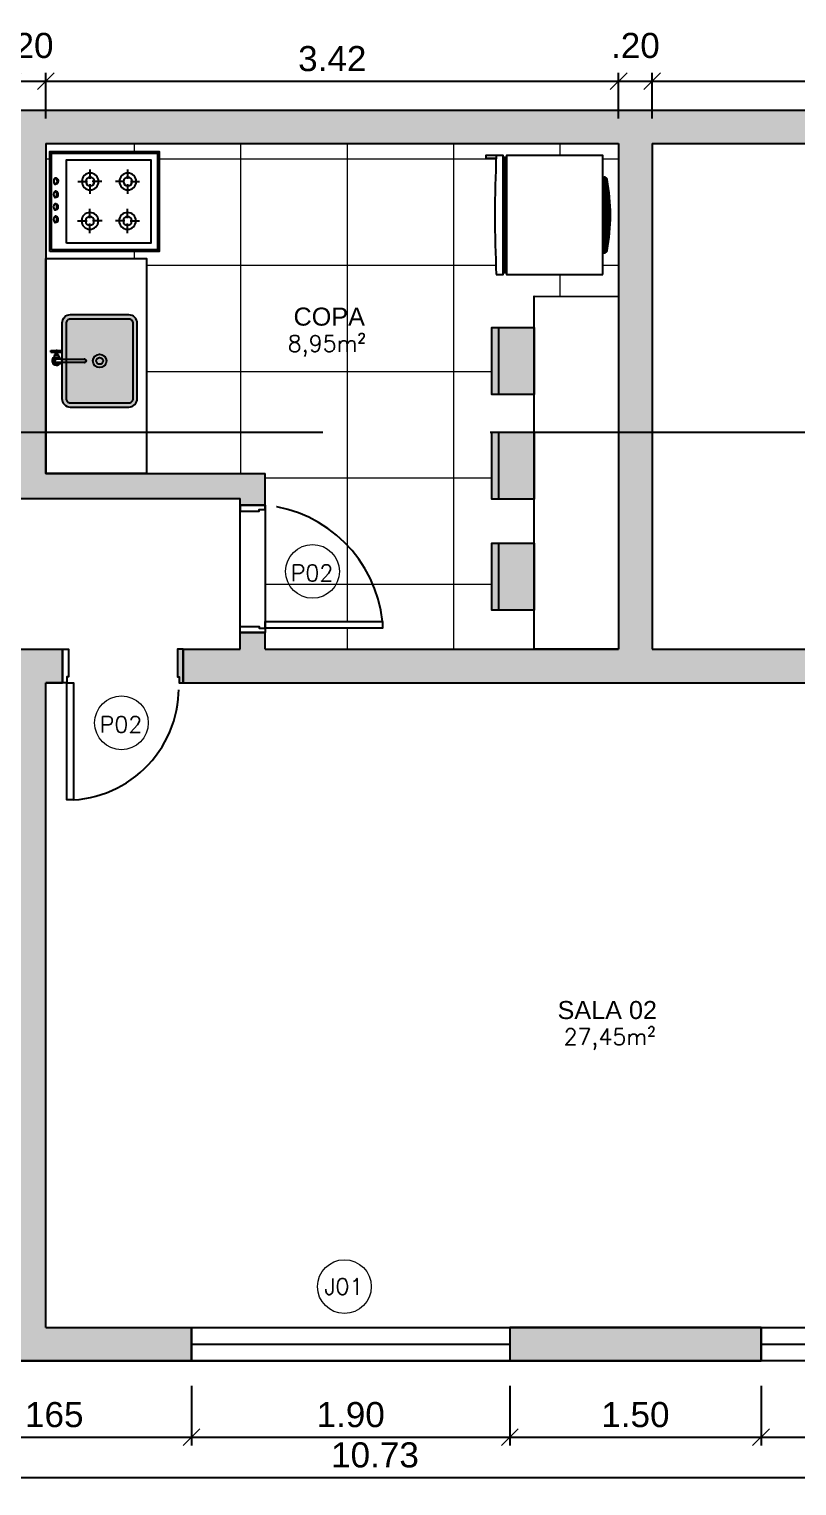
# Model space of a CAD drawing. Header units: metres. Extents: x 1186 to 11427, y -5173 to 11421.
# Drawn here: x 1227.54 to 1232.13, y 1457.33 to 1466.03 of the extents above; entities that cross this region are included whole.
import ezdxf

# ---------------------------------------------------------------- set-up
doc = ezdxf.new("R2010")
doc.units = ezdxf.units.M
doc.header["$LTSCALE"] = 8
for name, pattern in [('CONTINU', [0]), ('DASHED2', [0.375, 0.25, -0.125]), ('HIDDEN2', [0.1875, 0.125, -0.0625])]:
    doc.linetypes.add(name, pattern=pattern)
doc.layers.get('0').update_dxf_attribs({"lineweight": 5})
for name, color, linetype in [('AL_HACHURA', 9, 'Continuous'), ('AL_WC-COZ-AS', 8, 'Continuous'), ('ARQ-ELEV-SOLID', 254, 'Continuous'), ('ARQ-ELEV6', 1, 'Continuous'), ('ARQ-hatch layout', 253, 'Continuous'), ('ARQ-MOB', 253, 'Continuous'), ('ARQ-PAR', 5, 'Continuous'), ('ARQ-POR', 7, 'Continuous'), ('ARQ-SAN', 253, 'Continuous'), ('ARQ-TEXTO-AMBIENTES-100', 2, 'Continuous')]:
    doc.layers.add(name, color=color, linetype=linetype)
for name, color, linetype, lineweight in [('ARQ-hatch san', 255, 'Continuous', 0), ('ARQ-TEXTO-EQUIPO-50', 7, 'Continuous', 5), ('KIRYA - COTAS', 7, 'Continuous', 5), ('KIRYA - PISO', 7, 'Continuous', 5), ('KIRYA - SÍMBOLO', 7, 'Continuous', 5)]:
    doc.layers.add(name, color=color, linetype=linetype, lineweight=lineweight)
doc.styles.add('EA_60_1-75', font='swissl.ttf', dxfattribs={"height": 0.113})
doc.styles.add('EA_80_1-75', font='swissl.ttf', dxfattribs={"height": 0.15})
doc.styles.add('GA RO 1_50', font='romans.shx', dxfattribs={"height": 0.09})
doc.styles.get("Standard").update_dxf_attribs({"font": 'arial.ttf'})
doc.dimstyles.new('1-75', dxfattribs={"dimtxt": 0.113, "dimasz": 0.1, "dimexe": 0.05, "dimexo": 0.15, "dimgap": 0.057, "dimtad": 1, "dimzin": 4, "dimdsep": 46, "dimtxsty": 'EA_60_1-75', "dimblk1": 'OBLIQUE', "dimblk2": 'OBLIQUE', "dimsah": 1, "dimcen": 0.09, "dimdle": 0.05, "dimclrd": 144, "dimclre": 144, "dimclrt": 256, "dimadec": 0, "dimazin": 0, "dimtfac": 1, "dimtofl": 0, "dimtmove": 2, "dimatfit": 3, "dimldrblk": 'OBLIQUE', "dimfxl": 1, "dimtolj": 1, "dimtzin": 0, "dimarcsym": 0})
pattern_1 = [(0, (-3357.1643, 326.70425), (2e-16, 0.635), []), (90, (-3357.1643, 326.70425), (-0.635, 2e-16), [])]

# ---------------------------------------------------------------- blocks, each defined once
blk = doc.blocks.new('TORNEIRA DUNA 1198 C64')
at = {"layer": 'ARQ-SAN', "linetype": 'CONTINU'}
for points in [[(-0.0721, -0.0167), (-0.0727, -0.0162), (-0.0741, -0.015), (-0.0744, -0.0147), (-0.0758, -0.0129), (-0.0762, -0.0123), (-0.077, -0.011), (-0.0779, -0.0093), (-0.078, -0.009), (-0.0786, -0.0069), (-0.0788, -0.0061), (-0.0791, -0.0048), (-0.0792, -0.0026), (-0.079, -0.0002), (-0.0788, 0.0008), (-0.0785, 0.0022), (-0.0779, 0.004), (-0.0777, 0.0044), (-0.0766, 0.0065), (-0.0762, 0.0071), (-0.0753, 0.0083), (-0.0741, 0.0097), (-0.0737, 0.01), (-0.072, 0.0115), (-0.0714, 0.0119), (-0.0701, 0.0127), (-0.0684, 0.0135), (-0.0681, 0.0136), (-0.066, 0.0143), (-0.0651, 0.0145), (-0.0639, 0.0147), (-0.0617, 0.0148), (-0.0593, 0.0146), (-0.0583, 0.0145), (-0.0569, 0.0141), (-0.055, 0.0135), (-0.0547, 0.0133), (-0.0526, 0.0122), (-0.052, 0.0119), (-0.0507, 0.0109), (-0.0494, 0.0097), (-0.0491, 0.0094), (-0.0476, 0.0076), (-0.0472, 0.0071), (-0.0464, 0.0057), (-0.0456, 0.004), (-0.0455, 0.0037), (-0.0448, 0.0017), (-0.0446, 0.0008), (-0.0444, -0.0005), (-0.0443, -0.0026), (-0.0444, -0.0051), (-0.0446, -0.0061), (-0.0449, -0.0074), (-0.0456, -0.0093), (-0.0457, -0.0097), (-0.0468, -0.0117), (-0.0472, -0.0123), (-0.0482, -0.0136), (-0.0494, -0.015), (-0.0497, -0.0153), (-0.0514, -0.0167)], [(-0.0514, -0.0141), (-0.0508, -0.0136), (-0.0505, -0.0133), (-0.0492, -0.0117), (-0.0489, -0.0112), (-0.0482, -0.0101), (-0.0475, -0.0086), (-0.0474, -0.0083), (-0.0468, -0.0065), (-0.0466, -0.0057), (-0.0464, -0.0046), (-0.0463, -0.0026), (-0.0464, -0.0005), (-0.0466, 0.0004), (-0.0469, 0.0016), (-0.0475, 0.0033), (-0.0476, 0.0036), (-0.0485, 0.0054), (-0.0489, 0.0059), (-0.0497, 0.0071), (-0.0508, 0.0083), (-0.0511, 0.0086), (-0.0526, 0.0098), (-0.0531, 0.0102), (-0.0543, 0.0109), (-0.0558, 0.0116), (-0.0561, 0.0117), (-0.0579, 0.0123), (-0.0587, 0.0125), (-0.0598, 0.0127), (-0.0617, 0.0128), (-0.0639, 0.0126), (-0.0647, 0.0125), (-0.066, 0.0122), (-0.0676, 0.0116), (-0.0679, 0.0115), (-0.0698, 0.0105), (-0.0703, 0.0102), (-0.0714, 0.0094), (-0.0726, 0.0083), (-0.0729, 0.008), (-0.0742, 0.0064), (-0.0746, 0.0059), (-0.0753, 0.0048), (-0.076, 0.0033), (-0.0761, 0.003), (-0.0767, 0.0012), (-0.0769, 0.0004), (-0.0771, -0.0007), (-0.0772, -0.0026), (-0.077, -0.0048), (-0.0769, -0.0057), (-0.0766, -0.0069), (-0.076, -0.0086), (-0.0759, -0.0089), (-0.0749, -0.0107), (-0.0746, -0.0112), (-0.0737, -0.0124), (-0.0726, -0.0136), (-0.0724, -0.0139), (-0.0721, -0.0141)], [(-0.0721, -0.0026), (-0.072, -0.0012), (-0.0717, 0.0002), (-0.0712, 0.0015), (-0.0706, 0.0027), (-0.0698, 0.0039), (-0.0689, 0.0049), (-0.0678, 0.0057), (-0.0667, 0.0064), (-0.0655, 0.007), (-0.0643, 0.0074), (-0.063, 0.0076), (-0.0617, 0.0077)], [(-0.0713, 0.0013), (-0.0715, 0.0007), (-0.0717, 0.0002), (-0.072, -0.0012), (-0.0721, -0.0026)], [(-0.0721, -0.0026), (-0.0719, -0.001), (-0.0715, 0.0006), (-0.0713, 0.0013)], [(-0.0711, 0.0016), (-0.0712, 0.0015), (-0.0713, 0.0013)], [(-0.0706, 0.0027), (-0.0709, 0.0021), (-0.0711, 0.0016)], [(-0.0711, 0.0016), (-0.0706, 0.0027)], [(-0.0706, 0.0027), (-0.0705, 0.0027), (-0.0699, 0.0036), (-0.0698, 0.0038)], [(-0.0705, 0.0028), (-0.0701, 0.0035), (-0.0698, 0.0038)], [(-0.0676, 0.0058), (-0.0678, 0.0057), (-0.0688, 0.0048), (-0.0698, 0.0039), (-0.0698, 0.0038)], [(-0.0656, 0.0069), (-0.0665, 0.0065), (-0.0678, 0.0057), (-0.069, 0.0047), (-0.0697, 0.0039)], [(-0.0676, 0.0058), (-0.0667, 0.0064)], [(-0.0667, 0.0064), (-0.0655, 0.007), (-0.0648, 0.0072)], [(-0.0645, 0.0073), (-0.065, 0.0072), (-0.0655, 0.007)], [(-0.0648, 0.0072), (-0.0643, 0.0074)], [(-0.0643, 0.0074), (-0.0641, 0.0074)], [(-0.0641, 0.0074), (-0.0634, 0.0076), (-0.0617, 0.0077)], [(-0.0641, 0.0074), (-0.063, 0.0076)], [(-0.063, 0.0076), (-0.0617, 0.0077)], [(-0.0578, 0.0069), (-0.0585, 0.0072), (-0.0601, 0.0076), (-0.0617, 0.0077)], [(-0.0578, 0.0069), (-0.0584, 0.0071), (-0.0589, 0.0073), (-0.0603, 0.0076), (-0.0617, 0.0077)], [(-0.0617, 0.0077), (-0.0603, 0.0076), (-0.0589, 0.0073), (-0.0576, 0.0068), (-0.0563, 0.0062), (-0.0552, 0.0054), (-0.0542, 0.0045), (-0.0534, 0.0034), (-0.0527, 0.0023), (-0.0521, 0.0011), (-0.0517, -0.0001), (-0.0515, -0.0014), (-0.0514, -0.0026)], [(-0.0553, 0.0054), (-0.0554, 0.0055), (-0.0563, 0.0062), (-0.0576, 0.0068), (-0.0578, 0.0069)], [(-0.0564, 0.0062), (-0.057, 0.0065), (-0.0575, 0.0068)], [(-0.0553, 0.0054), (-0.0556, 0.0057), (-0.0562, 0.0061)], [(-0.0552, 0.0053), (-0.0552, 0.0054), (-0.0553, 0.0054)], [(-0.0521, 0.0011), (-0.0521, 0.0011), (-0.0527, 0.0023), (-0.0532, 0.0032), (-0.0534, 0.0034), (-0.0542, 0.0045), (-0.0552, 0.0053)], [(-0.0552, 0.0053), (-0.0544, 0.0047), (-0.0534, 0.0035), (-0.0525, 0.0021), (-0.0522, 0.0012)], [(-0.0517, -0.0002), (-0.0517, -0.0001), (-0.0519, 0.0004), (-0.0521, 0.0011)], [(-0.0521, 0.0011), (-0.0519, 0.0006), (-0.0518, 0.0001)], [(-0.0721, -0.0141), (-0.0721, -0.0026)], [(-0.0721, -0.0026), (-0.0721, -0.0031)], [(-0.0721, -0.0026), (-0.0721, -0.003)], [(-0.0721, -0.0167), (-0.0721, -0.0141)], [(-0.0721, -0.0262), (-0.0721, -0.0167)], [(-0.0721, -0.167), (-0.0721, -0.0262)], [(-0.0514, -0.0262), (-0.0514, -0.167), (-0.0514, -0.1689), (-0.0516, -0.1703), (-0.0517, -0.1709), (-0.0519, -0.1717), (-0.0525, -0.173), (-0.053, -0.1739), (-0.0532, -0.1741), (-0.054, -0.1752), (-0.0549, -0.1761), (-0.0551, -0.1763), (-0.056, -0.1769), (-0.0571, -0.1776), (-0.0578, -0.1779), (-0.0583, -0.1781), (-0.0596, -0.1784), (-0.0608, -0.1786)], [(-0.0514, -0.0262), (-0.0514, -0.0026), (-0.0515, -0.0014), (-0.0517, -0.0002)], [(-0.0517, -0.0002), (-0.0515, -0.001), (-0.0514, -0.0026)], [(-0.0514, -0.003), (-0.0514, -0.0026)], [(-0.0514, -0.003), (-0.0514, -0.0026)], [(-0.0514, -0.0262), (-0.0514, -0.0262)], [(-0.0608, -0.1786), (-0.0623, -0.1786), (-0.0637, -0.1785), (-0.0642, -0.1784), (-0.065, -0.1781), (-0.0663, -0.1776), (-0.0673, -0.1771), (-0.0675, -0.1769), (-0.0686, -0.1761), (-0.0695, -0.1751), (-0.0697, -0.1749), (-0.0703, -0.1741), (-0.071, -0.173), (-0.0713, -0.1723), (-0.0715, -0.1718), (-0.0718, -0.1705), (-0.072, -0.1693)], [(-0.0608, -0.1786), (-0.0608, -0.1773), (-0.0617, -0.1773)]]:
    blk.add_lwpolyline(points, dxfattribs=at)
for points in [[(-0.0514, -0.0154, 2.832283), (-0.0721, -0.0154)], [(-0.0514, -0.0155, 2.835188), (-0.0721, -0.0155)], [(-0.0676, 0.0058, 0.246498), (-0.0721, -0.0026)], [(-0.0667, 0.0064, 0.025577), (-0.0676, 0.0058)], [(-0.0648, 0.0072, 0.050704), (-0.0667, 0.0064)], [(-0.0643, 0.0074, 0.012541), (-0.0648, 0.0072)], [(-0.063, 0.0076, 0.031228), (-0.0643, 0.0074)], [(-0.0617, 0.0077, 0.03101), (-0.063, 0.0076)], [(-0.0514, -0.0026, 0.414209), (-0.0617, 0.0077)]]:
    blk.add_lwpolyline(points, format="xyb", dxfattribs=at)
at = {"layer": 'ARQ-SAN'}
for points in [[(-0.05, 0.0103), (-0.0304, 0.0103)], [(-0.0304, 0.0103), (-0.0304, -0.0156)], [(-0.0304, 0.0082), (-0.0297, 0.0082)], [(-0.0257, 0.0082), (-0.025, 0.0082)], [(-0.025, 0.0082), (-0.025, -0.0135)], [(-0.025, 0.0028), (-0.0098, 0.0024)], [(-0.025, 0.0028), (-0.0102, 0.0028)], [(-0.0105, 0.0309), (0.0004, 0.0309)], [(-0.0105, 0.0309), (-0.0105, 0.0031)], [(-0.0096, 0.0004), (-0.0099, -0.0001)], [(-0.0098, 0.0001), (-0.0099, -0.0001)], [(-0.0096, 0.0022), (-0.0096, 0.0004)], [(-0.0088, 0.0013), (-0.0096, 0.0004)], [(-0.0092, 0.0009), (-0.0096, 0.0004)], [(-0.0076, 0.0022), (-0.009, 0.0011)], [(-0.0076, 0.0022), (-0.0078, 0.0021)], [(-0.006, 0.0027), (-0.0065, 0.0026)], [(-0.0051, 0.0309), (-0.0051, 0.0028)], [(-0.0036, 0.0026), (-0.0031, 0.0024)], [(-0.0036, 0.0026), (-0.0022, 0.002)], [(-0.0022, 0.002), (-0.0023, 0.0021)], [(-0.0022, 0.002), (-0.0012, 0.0012)], [(0.0004, 0.0309), (0.0004, -0.0362)], [(-0.05, -0.0156), (-0.0304, -0.0156)], [(-0.0304, -0.0026), (0.0004, -0.0026)], [(-0.0304, -0.0135), (-0.025, -0.0135)], [(-0.025, -0.0081), (-0.0102, -0.0081)], [(-0.0105, -0.0084), (-0.0105, -0.0362)], [(-0.0105, -0.0362), (0.0004, -0.0362)], [(-0.0103, -0.0011), (-0.0104, -0.0015)], [(-0.0104, -0.0037), (-0.0103, -0.0041)], [(-0.0099, -0.0052), (-0.0096, -0.0057)], [(-0.0096, -0.0057), (-0.0093, -0.0061)], [(-0.0096, -0.0057), (-0.0096, -0.0075)], [(-0.0088, -0.0066), (-0.0094, -0.006)], [(-0.0078, -0.0074), (-0.0076, -0.0074)], [(-0.0065, -0.0079), (-0.006, -0.008)], [(-0.0051, -0.0081), (-0.0051, -0.0362)], [(-0.0035, -0.0078), (-0.0037, -0.0079)], [(-0.0022, -0.0073), (-0.0036, -0.0079)], [(-0.0022, -0.0073), (-0.0023, -0.0074)], [(-0.0012, -0.0065), (-0.0022, -0.0073)], [(0, -0.0006), (0.0002, -0.0011)], [(0.0002, -0.0041), (0, -0.0047)], [(0.0001, -0.0008), (0.0002, -0.0011)], [(0.0004, -0.0017), (0.0002, -0.0011)], [(0.0004, -0.0035), (0.0002, -0.0041)], [(0.0004, -0.0017), (0.0004, -0.0026)], [(0.0004, -0.0026), (0.0004, -0.0035)]]:
    blk.add_lwpolyline(points, dxfattribs=at)
for points in [[(-0.0297, 0.0082, 0.04573), (-0.0277, 0.008)], [(-0.0277, 0.008, 0.045723), (-0.0257, 0.0082)], [(-0.0105, 0.0031, 0.002534), (-0.0096, 0.0022)], [(0.0004, -0.0026, 1.003644), (-0.0105, -0.0026)], [(-0.0051, 0.0046, 0.157106), (-0.0076, 0.0038, 0.125434), (-0.0096, 0.0014)], [(-0.0065, 0.0026, 0.056829), (-0.0076, 0.0022)], [(-0.0051, 0.0028, 0.045084), (-0.006, 0.0027)], [(0.0004, -0.0026, 0.156731), (-0.0012, 0.0024, 0.116195), (-0.0031, 0.0041, 0.11653), (-0.0051, 0.0046)], [(-0.0004, 0.0002, 0.058643), (-0.0012, 0.0012)], [(0.0001, -0.0008, 0.053011), (-0.0004, 0.0002)], [(-0.0104, -0.0015, 0.052994), (-0.0105, -0.0026)], [(-0.0105, -0.0026, 0.048116), (-0.0104, -0.0037)], [(-0.0105, -0.0026, 1.001827), (0.0004, -0.0026)], [(-0.0096, -0.0075, 0.002652), (-0.0105, -0.0084)], [(-0.0103, -0.0041, 0.055405), (-0.0099, -0.0052)], [(-0.0096, -0.0067, 0.125458), (-0.0076, -0.009, 0.155422), (-0.0051, -0.0099)], [(-0.0076, -0.0074, -0.07031), (-0.0088, -0.0066)], [(-0.0065, -0.0079, -0.056723), (-0.0076, -0.0074)], [(-0.0051, -0.0081, -0.045297), (-0.006, -0.008)], [(-0.0051, -0.0099, 0.116611), (-0.0031, -0.0094, 0.116203), (-0.0012, -0.0077, 0.156731), (0.0004, -0.0026)], [(-0.0004, -0.0055, -0.059846), (-0.0012, -0.0065)], [(0.0002, -0.0041, -0.062489), (-0.0004, -0.0055)], [(0.0004, -0.0026, 0.065244), (0.0002, -0.0011)]]:
    blk.add_lwpolyline(points, format="xyb", dxfattribs=at)
at = {"layer": 'ARQ-SAN', "linetype": 'CONTINU'}
blk.add_lwpolyline([(-0.0721, -0.167), (-0.072, -0.1693), (-0.072, -0.1679)], close=True, dxfattribs=at)
at = {"layer": 'ARQ-SAN'}
for start, end in [(28.94784, 247.28036), (292.71955, 331.05033)]:
    blk.add_arc((-0.0617, -0.0026), 0.0267, start, end, dxfattribs=at)
at = {"layer": 'ARQ-SAN', "linetype": 'CONTINU'}
for points in [[(-0.0617, -0.1773), (-0.0649, -0.1773), (-0.0679, -0.1761), (-0.0703, -0.1739), (-0.0717, -0.1711), (-0.072, -0.1679)], [(-0.0608, -0.1773), (-0.0576, -0.177), (-0.0548, -0.1755), (-0.0526, -0.1731), (-0.0514, -0.1702), (-0.0514, -0.167)]]:
    blk.add_open_spline(points, degree=5, dxfattribs=at)
blk = doc.blocks.new('gel_1p')
at = {"layer": 'AL_HACHURA'}
h = blk.add_hatch(dxfattribs=at)
h.set_pattern_fill('_USER', color=256, scale=0.01, pattern_type=0)
h.set_pattern_definition([(0, (-106.265921, -0.639439), (0, 0.01), [])])
h.paths.add_polyline_path([(-0.3437, -0.64), (0.3463, -0.64), (0.3463, -0.62), (-0.3437, -0.62)])
h.paths.add_polyline_path([(-0.21, -0.0193, 0.361116), (-0.225, -0.0374), (-0.225, -0.0457), (0.2277, -0.0457), (0.2277, -0.0379, 0.360436), (0.2127, -0.0198, 0.092702)])
at = {"layer": 'AL_WC-COZ-AS'}
for p, q in [((-0.225, -0.0457), (-0.225, -0.0374)), ((0.2277, -0.0457), (0.2277, -0.0379))]:
    blk.add_line(p, q, dxfattribs=at)
for points in [[(0.3563, -0.0457), (-0.3537, -0.0457), (-0.3537, -0.62), (0.3563, -0.62)], [(-0.3437, -0.62), (0.3463, -0.62), (0.3463, -0.64), (-0.3437, -0.64)]]:
    blk.add_lwpolyline(points, close=True, dxfattribs=at)
for points in [[(-0.3367, -0.6823), (-0.3367, -0.7424), (-0.3567, -0.7424), (-0.3567, -0.6466), (-0.3537, -0.6466)], [(0.3563, -0.6815), (0.3563, -0.64), (-0.3537, -0.64), (-0.3537, -0.6815)]]:
    blk.add_lwpolyline(points, dxfattribs=at)
for centre, radius, start, end in [((0, -1.1498), 1.1498, 79.34054, 100.52224), ((-0.2066, -0.0374), 0.0184, 100.46806, 180), ((0.2093, -0.0379), 0.0184, 0, 79.39543), ((0.0013, 6.7372), 7.4272, 267.26034, 272.73965)]:
    blk.add_arc(centre, radius, start, end, dxfattribs=at)
blk = doc.blocks.new('fog_3p')
at = {"layer": 'AL_WC-COZ-AS'}
for p, q in [((0.1826, 0.4799), (0.1826, 0.5345)), ((0.4177, 0.4817), (0.4177, 0.5364)), ((0.1106, 0.4638), (0.1666, 0.4638)), ((0.1826, 0.4478), (0.1826, 0.3931)), ((0.1986, 0.4638), (0.2546, 0.4638)), ((0.3457, 0.4657), (0.4017, 0.4657)), ((0.4177, 0.4459), (0.4177, 0.3912)), ((0.4337, 0.4657), (0.4897, 0.4657)), ((0.1826, 0.3125), (0.1826, 0.2557)), ((0.4177, 0.3106), (0.4177, 0.2538)), ((0.1106, 0.2392), (0.1666, 0.2392)), ((0.1826, 0.1659), (0.1826, 0.2227)), ((0.1986, 0.2392), (0.2546, 0.2392)), ((0.3457, 0.2411), (0.4017, 0.2411)), ((0.4177, 0.1678), (0.4177, 0.2246)), ((0.4337, 0.2411), (0.4897, 0.2411)), ((0.1735, 0.0385), (0.1735, 0.0321)), ((0.2106, 0.0388), (0.2106, 0.0327)), ((0.2486, 0.0385), (0.2486, 0.0321)), ((0.2856, 0.0388), (0.2856, 0.0327)), ((0.3228, 0.0385), (0.3228, 0.0321)), ((0.3598, 0.0388), (0.3598, 0.0327)), ((0.4018, 0.0391), (0.4018, 0.0327)), ((0.4389, 0.0395), (0.4389, 0.0333))]:
    blk.add_line(p, q, dxfattribs=at)
for points in [[(0, 0), (0.597, 0), (0.597, 0.653), (0, 0.653)], [(0.01, 0.01), (0.587, 0.01), (0.587, 0.643), (0.01, 0.643)], [(0.05, 0.1), (0.547, 0.1), (0.547, 0.603), (0.05, 0.603)]]:
    blk.add_lwpolyline(points, close=True, dxfattribs=at)
for centre, radius in [((0.1831, 0.464), 0.0501), ((0.1826, 0.4638), 0.0259), ((0.4182, 0.4659), 0.0501), ((0.4177, 0.4657), 0.0259), ((0.1831, 0.2396), 0.0501), ((0.1826, 0.2392), 0.0259), ((0.4182, 0.2415), 0.0501), ((0.4177, 0.2411), 0.0259)]:
    blk.add_circle(centre, radius, dxfattribs=at)
for centre in [(0.1921, 0.0386), (0.2671, 0.0386), (0.3413, 0.0386), (0.4204, 0.0393)]:
    blk.add_ellipse(centre, major_axis=(-0.0185, -0.0004), ratio=0.532709, start_param=3.106328, end_param=6.28628, dxfattribs=at)
for centre in [(0.1921, 0.0325), (0.2671, 0.0325), (0.3413, 0.0325), (0.4204, 0.0331)]:
    blk.add_ellipse(centre, major_axis=(0.0185, 0.0004), ratio=0.532709, dxfattribs=at)
blk = doc.blocks.new('cadeira 02')
at = {"layer": 'ARQ-hatch layout', "true_color": 0xc7c8ca}
h = blk.add_hatch(color=9, dxfattribs=at)
h.dxf.hatch_style = 1
h.paths.add_polyline_path([(3470.3813, 1531.1679), (3470.3813, 1530.9546), (3470.7813, 1530.9546), (3470.7813, 1531.1679)])
h = blk.add_hatch(color=9, dxfattribs=at)
h.dxf.hatch_style = 1
h.paths.add_polyline_path([(3470.7813, 1530.9146), (3470.7813, 1530.9546), (3470.3813, 1530.9546), (3470.3813, 1530.9146)])
at = {"layer": 'ARQ-MOB'}
for points in [[(3470.3813, 1531.1679), (3470.7813, 1531.1679), (3470.7813, 1530.9146), (3470.3813, 1530.9146)], [(3470.3813, 1530.9546), (3470.7813, 1530.9546), (3470.7813, 1530.9146), (3470.3813, 1530.9146)]]:
    blk.add_lwpolyline(points, close=True, dxfattribs=at)
blk = doc.blocks.new('_OBLIQUE')
at = {"color": 0, "linetype": 'ByBlock'}
blk.add_line((-0.5, -0.5), (0.5, 0.5), dxfattribs=at)
blk = doc.blocks.new('*D397')
at = {"layer": 'Defpoints', "color": 0, "transparency": 16777216}
for p in [(1227.6411, 1465.7236), (1227.4411, 1465.3516), (1227.6411, 1465.3516)]:
    blk.add_point(p, dxfattribs=at)
at = {"layer": 'KIRYA - COTAS', "color": 144, "lineweight": -2, "transparency": 16777216}
for p, q in [((1227.4411, 1465.5016), (1227.4411, 1465.7736)), ((1227.6411, 1465.5016), (1227.6411, 1465.7736)), ((1227.3911, 1465.7236), (1227.6911, 1465.7236))]:
    blk.add_line(p, q, dxfattribs=at)
at = {"layer": 'KIRYA - COTAS', "color": 144, "lineweight": -2, "transparency": 16777216, "xscale": 0.1, "yscale": 0.1, "zscale": 0.1, "rotation": 180}
blk.add_blockref('_OBLIQUE', (1227.4411, 1465.7236), dxfattribs=at)
at = {"layer": 'KIRYA - COTAS', "color": 144, "lineweight": -2, "transparency": 16777216, "xscale": 0.1, "yscale": 0.1, "zscale": 0.1}
blk.add_blockref('_OBLIQUE', (1227.6411, 1465.7236), dxfattribs=at)
at = {"layer": 'KIRYA - COTAS', "transparency": 16777216, "insert": (1227.5411, 1465.9362), "char_height": 0.15, "attachment_point": 5, "style": 'EA_80_1-75'}
blk.add_mtext('\\A1;.20', dxfattribs=at)
blk = doc.blocks.new('*D398')
at = {"layer": 'Defpoints', "color": 0, "transparency": 16777216}
for p in [(1231.0611, 1465.7236), (1227.6411, 1465.3516), (1231.0611, 1465.3516)]:
    blk.add_point(p, dxfattribs=at)
at = {"layer": 'KIRYA - COTAS', "color": 144, "lineweight": -2, "transparency": 16777216}
for p, q in [((1227.6411, 1465.5016), (1227.6411, 1465.7736)), ((1231.0611, 1465.5016), (1231.0611, 1465.7736)), ((1227.5911, 1465.7236), (1231.1111, 1465.7236))]:
    blk.add_line(p, q, dxfattribs=at)
at = {"layer": 'KIRYA - COTAS', "color": 144, "lineweight": -2, "transparency": 16777216, "xscale": 0.1, "yscale": 0.1, "zscale": 0.1, "rotation": 180}
blk.add_blockref('_OBLIQUE', (1227.6411, 1465.7236), dxfattribs=at)
at = {"layer": 'KIRYA - COTAS', "color": 144, "lineweight": -2, "transparency": 16777216, "xscale": 0.1, "yscale": 0.1, "zscale": 0.1}
blk.add_blockref('_OBLIQUE', (1231.0611, 1465.7236), dxfattribs=at)
at = {"layer": 'KIRYA - COTAS', "transparency": 16777216, "insert": (1229.3511, 1465.8577), "char_height": 0.15, "attachment_point": 5, "style": 'EA_80_1-75'}
blk.add_mtext('\\A1;3.42', dxfattribs=at)
blk = doc.blocks.new('*D399')
at = {"layer": 'Defpoints', "color": 0, "transparency": 16777216}
for p in [(1231.2611, 1465.7236), (1231.0611, 1465.3516), (1231.2611, 1465.3516)]:
    blk.add_point(p, dxfattribs=at)
at = {"layer": 'KIRYA - COTAS', "color": 144, "lineweight": -2, "transparency": 16777216}
for p, q in [((1231.0611, 1465.5016), (1231.0611, 1465.7736)), ((1231.2611, 1465.5016), (1231.2611, 1465.7736)), ((1231.0111, 1465.7236), (1231.3111, 1465.7236))]:
    blk.add_line(p, q, dxfattribs=at)
at = {"layer": 'KIRYA - COTAS', "color": 144, "lineweight": -2, "transparency": 16777216, "xscale": 0.1, "yscale": 0.1, "zscale": 0.1, "rotation": 180}
blk.add_blockref('_OBLIQUE', (1231.0611, 1465.7236), dxfattribs=at)
at = {"layer": 'KIRYA - COTAS', "color": 144, "lineweight": -2, "transparency": 16777216, "xscale": 0.1, "yscale": 0.1, "zscale": 0.1}
blk.add_blockref('_OBLIQUE', (1231.2611, 1465.7236), dxfattribs=at)
at = {"layer": 'KIRYA - COTAS', "transparency": 16777216, "insert": (1231.1611, 1465.9362), "char_height": 0.15, "attachment_point": 5, "style": 'EA_80_1-75'}
blk.add_mtext('\\A1;.20', dxfattribs=at)
blk = doc.blocks.new('*D400')
at = {"layer": 'Defpoints', "color": 0, "transparency": 16777216}
for p in [(1234.7711, 1465.7236), (1231.2611, 1465.3516), (1234.7711, 1465.3516)]:
    blk.add_point(p, dxfattribs=at)
at = {"layer": 'KIRYA - COTAS', "color": 144, "lineweight": -2, "transparency": 16777216}
for p, q in [((1231.2611, 1465.5016), (1231.2611, 1465.7736)), ((1234.7711, 1465.5016), (1234.7711, 1465.7736)), ((1231.2111, 1465.7236), (1234.8211, 1465.7236))]:
    blk.add_line(p, q, dxfattribs=at)
at = {"layer": 'KIRYA - COTAS', "color": 144, "lineweight": -2, "transparency": 16777216, "xscale": 0.1, "yscale": 0.1, "zscale": 0.1, "rotation": 180}
blk.add_blockref('_OBLIQUE', (1231.2611, 1465.7236), dxfattribs=at)
at = {"layer": 'KIRYA - COTAS', "color": 144, "lineweight": -2, "transparency": 16777216, "xscale": 0.1, "yscale": 0.1, "zscale": 0.1}
blk.add_blockref('_OBLIQUE', (1234.7711, 1465.7236), dxfattribs=at)
at = {"layer": 'KIRYA - COTAS', "transparency": 16777216, "insert": (1233.0161, 1465.8577), "char_height": 0.15, "attachment_point": 5, "style": 'EA_80_1-75'}
blk.add_mtext('\\A1;3.51', dxfattribs=at)
blk = doc.blocks.new('*D411')
at = {"layer": 'Defpoints', "color": 0, "transparency": 16777216}
for p in [(1226.8711, 1458.0816), (1228.5111, 1458.0816), (1228.5111, 1457.6255)]:
    blk.add_point(p, dxfattribs=at)
at = {"layer": 'KIRYA - COTAS', "color": 144, "lineweight": -2, "transparency": 16777216}
for p, q in [((1226.8711, 1457.9316), (1226.8711, 1457.5755)), ((1228.5111, 1457.9316), (1228.5111, 1457.5755)), ((1226.8211, 1457.6255), (1228.5611, 1457.6255))]:
    blk.add_line(p, q, dxfattribs=at)
at = {"layer": 'KIRYA - COTAS', "color": 144, "lineweight": -2, "transparency": 16777216, "xscale": 0.1, "yscale": 0.1, "zscale": 0.1, "rotation": 180}
blk.add_blockref('_OBLIQUE', (1226.8711, 1457.6255), dxfattribs=at)
at = {"layer": 'KIRYA - COTAS', "color": 144, "lineweight": -2, "transparency": 16777216, "xscale": 0.1, "yscale": 0.1, "zscale": 0.1}
blk.add_blockref('_OBLIQUE', (1228.5111, 1457.6255), dxfattribs=at)
at = {"layer": 'KIRYA - COTAS', "transparency": 16777216, "insert": (1227.6911, 1457.7596), "char_height": 0.15, "attachment_point": 5, "style": 'EA_80_1-75'}
blk.add_mtext('\\A1;165', dxfattribs=at)
blk = doc.blocks.new('*D412')
at = {"layer": 'Defpoints', "color": 0, "transparency": 16777216}
for p in [(1228.5111, 1458.0816), (1230.4111, 1458.0816), (1230.4111, 1457.6255)]:
    blk.add_point(p, dxfattribs=at)
at = {"layer": 'KIRYA - COTAS', "color": 144, "lineweight": -2, "transparency": 16777216}
for p, q in [((1228.5111, 1457.9316), (1228.5111, 1457.5755)), ((1230.4111, 1457.9316), (1230.4111, 1457.5755)), ((1228.4611, 1457.6255), (1230.4611, 1457.6255))]:
    blk.add_line(p, q, dxfattribs=at)
at = {"layer": 'KIRYA - COTAS', "color": 144, "lineweight": -2, "transparency": 16777216, "xscale": 0.1, "yscale": 0.1, "zscale": 0.1, "rotation": 180}
blk.add_blockref('_OBLIQUE', (1228.5111, 1457.6255), dxfattribs=at)
at = {"layer": 'KIRYA - COTAS', "color": 144, "lineweight": -2, "transparency": 16777216, "xscale": 0.1, "yscale": 0.1, "zscale": 0.1}
blk.add_blockref('_OBLIQUE', (1230.4111, 1457.6255), dxfattribs=at)
at = {"layer": 'KIRYA - COTAS', "transparency": 16777216, "insert": (1229.4611, 1457.7596), "char_height": 0.15, "attachment_point": 5, "style": 'EA_80_1-75'}
blk.add_mtext('\\A1;1.90', dxfattribs=at)
blk = doc.blocks.new('*D413')
at = {"layer": 'Defpoints', "color": 0, "transparency": 16777216}
for p in [(1230.4111, 1458.0816), (1231.9111, 1458.0816), (1231.9111, 1457.6255)]:
    blk.add_point(p, dxfattribs=at)
at = {"layer": 'KIRYA - COTAS', "color": 144, "lineweight": -2, "transparency": 16777216}
for p, q in [((1230.4111, 1457.9316), (1230.4111, 1457.5755)), ((1231.9111, 1457.9316), (1231.9111, 1457.5755)), ((1230.3611, 1457.6255), (1231.9611, 1457.6255))]:
    blk.add_line(p, q, dxfattribs=at)
at = {"layer": 'KIRYA - COTAS', "color": 144, "lineweight": -2, "transparency": 16777216, "xscale": 0.1, "yscale": 0.1, "zscale": 0.1, "rotation": 180}
blk.add_blockref('_OBLIQUE', (1230.4111, 1457.6255), dxfattribs=at)
at = {"layer": 'KIRYA - COTAS', "color": 144, "lineweight": -2, "transparency": 16777216, "xscale": 0.1, "yscale": 0.1, "zscale": 0.1}
blk.add_blockref('_OBLIQUE', (1231.9111, 1457.6255), dxfattribs=at)
at = {"layer": 'KIRYA - COTAS', "transparency": 16777216, "insert": (1231.1611, 1457.7596), "char_height": 0.15, "attachment_point": 5, "style": 'EA_80_1-75'}
blk.add_mtext('\\A1;1.50', dxfattribs=at)
blk = doc.blocks.new('*D414')
at = {"layer": 'Defpoints', "color": 0, "transparency": 16777216}
for p in [(1231.9111, 1458.0816), (1233.8111, 1458.0816), (1233.8111, 1457.6255)]:
    blk.add_point(p, dxfattribs=at)
at = {"layer": 'KIRYA - COTAS', "color": 144, "lineweight": -2, "transparency": 16777216}
for p, q in [((1231.9111, 1457.9316), (1231.9111, 1457.5755)), ((1233.8111, 1457.9316), (1233.8111, 1457.5755)), ((1231.8611, 1457.6255), (1233.8611, 1457.6255))]:
    blk.add_line(p, q, dxfattribs=at)
at = {"layer": 'KIRYA - COTAS', "color": 144, "lineweight": -2, "transparency": 16777216, "xscale": 0.1, "yscale": 0.1, "zscale": 0.1, "rotation": 180}
blk.add_blockref('_OBLIQUE', (1231.9111, 1457.6255), dxfattribs=at)
at = {"layer": 'KIRYA - COTAS', "color": 144, "lineweight": -2, "transparency": 16777216, "xscale": 0.1, "yscale": 0.1, "zscale": 0.1}
blk.add_blockref('_OBLIQUE', (1233.8111, 1457.6255), dxfattribs=at)
at = {"layer": 'KIRYA - COTAS', "transparency": 16777216, "insert": (1232.8611, 1457.7596), "char_height": 0.15, "attachment_point": 5, "style": 'EA_80_1-75'}
blk.add_mtext('\\A1;1.90', dxfattribs=at)
blk = doc.blocks.new('*D308')
at = {"layer": 'Defpoints', "color": 0, "transparency": 16777216}
for p in [(1224.2411, 1458.0816), (1234.9711, 1458.0816), (1234.9711, 1457.3849)]:
    blk.add_point(p, dxfattribs=at)
at = {"layer": 'KIRYA - COTAS', "color": 144, "lineweight": -2, "transparency": 16777216}
for p, q in [((1224.2411, 1457.9316), (1224.2411, 1457.3349)), ((1234.9711, 1457.9316), (1234.9711, 1457.3349)), ((1224.1911, 1457.3849), (1235.0211, 1457.3849))]:
    blk.add_line(p, q, dxfattribs=at)
at = {"layer": 'KIRYA - COTAS', "color": 144, "lineweight": -2, "transparency": 16777216, "xscale": 0.1, "yscale": 0.1, "zscale": 0.1, "rotation": 180}
blk.add_blockref('_OBLIQUE', (1224.2411, 1457.3849), dxfattribs=at)
at = {"layer": 'KIRYA - COTAS', "color": 144, "lineweight": -2, "transparency": 16777216, "xscale": 0.1, "yscale": 0.1, "zscale": 0.1}
blk.add_blockref('_OBLIQUE', (1234.9711, 1457.3849), dxfattribs=at)
at = {"layer": 'KIRYA - COTAS', "transparency": 16777216, "insert": (1229.6061, 1457.519), "char_height": 0.15, "attachment_point": 5, "style": 'EA_80_1-75'}
blk.add_mtext('\\A1;10.73', dxfattribs=at)

msp = doc.modelspace()

# ---------------------------------------------------------------- hatches: boundary and pattern name
at = {"true_color": 0x939598}
h = msp.add_hatch(color=252, dxfattribs=at)
h.dxf.hatch_style = 1
h.paths.add_polyline_path([(1224.4411, 1463.625), (1224.2411, 1463.625), (1224.2411, 1462.5316), (1224.4411, 1462.5316)])
h.paths.add_polyline_path([(1224.4411, 1465.3515), (1224.4411, 1465.5516), (1224.2411, 1465.5516), (1224.2411, 1463.625), (1224.4411, 1463.625)])
h.paths.add_polyline_path([(1232.3882, 1463.563), (1233.707, 1463.563), (1233.707, 1463.9962), (1232.3882, 1463.9962)], flags=9)
h.paths.add_polyline_path([(1232.2498, 1463.8827), (1233.7706, 1463.8827), (1233.7706, 1464.3501), (1232.2498, 1464.3501)], flags=9)
h.paths.add_polyline_path([(1230.7567, 1459.7876), (1232.1041, 1459.7876), (1232.1041, 1460.2208), (1230.7567, 1460.2208)], flags=9)
h.paths.add_polyline_path([(1230.7304, 1460.1073), (1232.0479, 1460.1073), (1232.0479, 1460.5747), (1230.7304, 1460.5747)], flags=9)
h.paths.add_polyline_path([(1225.3819, 1459.6717), (1226.7007, 1459.6717), (1226.7007, 1460.105), (1225.3819, 1460.105)], flags=9)
h.paths.add_polyline_path([(1225.3089, 1459.9915), (1226.6264, 1459.9915), (1226.6264, 1460.4589), (1225.3089, 1460.4589)], flags=9)
h.paths.add_polyline_path([(1228.836, 1463.836), (1229.9924, 1463.836), (1229.9924, 1464.2693), (1228.836, 1464.2693)], flags=9)
h.paths.add_polyline_path([(1228.9381, 1464.1558), (1229.9155, 1464.1558), (1229.9155, 1464.6232), (1228.9381, 1464.6232)], flags=9)
h = msp.add_hatch(color=252, dxfattribs=at)
h.dxf.hatch_style = 1
h.paths.add_polyline_path([(1234.9711, 1465.5516), (1224.4411, 1465.5516), (1224.4411, 1465.3515), (1225.2411, 1465.3515), (1225.9411, 1465.3515), (1226.8266, 1465.3515), (1226.8266, 1465.3515), (1226.851, 1465.3515), (1227.4411, 1465.3515), (1227.4411, 1464.0516), (1225.9411, 1464.0516), (1225.2011, 1464.0515), (1225.2011, 1463.9015), (1225.9411, 1463.9015), (1225.9411, 1463.8516), (1227.4411, 1463.8516), (1227.4411, 1463.2316), (1228.8011, 1463.2316), (1228.8011, 1463.1916), (1228.9511, 1463.1915), (1228.9511, 1463.3816), (1227.6411, 1463.3816), (1227.6411, 1464.6656), (1227.6411, 1465.3515), (1231.0611, 1465.3515), (1231.0611, 1462.3315), (1228.9511, 1462.3315), (1228.9511, 1462.4316), (1228.8011, 1462.4316), (1228.8011, 1462.3315), (1228.4611, 1462.3315), (1228.4611, 1462.1315), (1228.4611, 1462.1315), (1228.4611, 1462.3315), (1228.4261, 1462.3315), (1228.4261, 1462.1675), (1228.4361, 1462.1675), (1228.4361, 1462.1315), (1228.4461, 1462.1315), (1228.4611, 1462.1315), (1228.4611, 1462.3315), (1228.4611, 1462.3315), (1228.4611, 1462.1315), (1233.9511, 1462.1315), (1233.9511, 1462.3315), (1233.9511, 1462.3315), (1233.9511, 1462.1315), (1233.9861, 1462.1315), (1233.9861, 1462.2956), (1233.9761, 1462.2956), (1233.9761, 1462.3316), (1233.9661, 1462.3315), (1233.9511, 1462.3315), (1233.9511, 1462.1315), (1233.9511, 1462.1315), (1233.9511, 1462.3315), (1231.2611, 1462.3315), (1231.2611, 1465.3515), (1234.7711, 1465.3515), (1234.7711, 1462.3315), (1234.6711, 1462.3315), (1234.6711, 1462.1315), (1234.7711, 1462.1315), (1234.7711, 1459.2415), (1234.9711, 1459.2415), (1234.9711, 1459.2415), (1234.7711, 1459.2415), (1234.7711, 1459.2415), (1234.807, 1459.2415), (1234.807, 1459.2415), (1234.9711, 1459.2415), (1234.9711, 1459.2415), (1234.7711, 1459.2415), (1234.7711, 1459.2415), (1234.9711, 1459.2415), (1234.9711, 1461.0816)])
h = msp.add_hatch(color=252, dxfattribs=at)
h.dxf.hatch_style = 1
h.paths.add_polyline_path([(1231.9111, 1458.2815), (1230.4111, 1458.2815), (1230.4111, 1458.0816), (1231.9111, 1458.0816)])
h.paths.add_polyline_path([(1234.9711, 1458.3816), (1234.7711, 1458.3816), (1234.7711, 1458.2815), (1233.8111, 1458.2815), (1233.8111, 1458.0816), (1234.9711, 1458.0816)])
h.paths.add_polyline_path([(1228.5111, 1458.2815), (1227.6411, 1458.2815), (1227.6411, 1462.1315), (1227.7411, 1462.1315), (1227.7411, 1462.3315), (1227.6411, 1462.3315), (1227.4411, 1462.3315), (1225.5211, 1462.3315), (1225.5211, 1462.1315), (1227.4411, 1462.1315), (1227.4411, 1458.2815), (1227.3411, 1458.2815), (1226.8711, 1458.2815), (1226.8711, 1458.0816), (1228.5111, 1458.0816)])
h.paths.add_polyline_path([(1225.8711, 1458.2815), (1225.4411, 1458.2815), (1225.4411, 1458.0814), (1225.8711, 1458.0816)])
h.paths.add_polyline_path([(1224.5411, 1458.2815), (1224.4411, 1458.2815), (1224.4411, 1462.1315), (1224.7711, 1462.1315), (1224.7711, 1462.3315), (1224.4411, 1462.3315), (1224.4411, 1462.5316), (1224.2411, 1462.5316), (1224.2411, 1458.0816), (1224.5411, 1458.0816)])
at = {"layer": 'ARQ-hatch san', "true_color": 0xdbdbdb}
msp.add_hatch(color=254, dxfattribs=at).paths.add_polyline_path([(1228.1868, 1464.2779, 0.414214), (1228.1368, 1464.3279), (1227.7868, 1464.3279, 0.414214), (1227.7368, 1464.2779), (1227.7368, 1463.8279, 0.414214), (1227.7868, 1463.7779), (1228.1368, 1463.7779, 0.414214), (1228.1868, 1463.8279)])
at = {"layer": 'KIRYA - PISO', "true_color": 0x939598}
h = msp.add_hatch(dxfattribs=at)
h.set_pattern_fill('ANSI37', color=252, scale=0.2, angle=-45)
h.set_pattern_definition(pattern_1)
h.paths.add_polyline_path([(1229.651, 1462.4965), (1229.651, 1462.4565), (1228.951, 1462.4565), (1228.9511, 1462.4466), (1228.9511, 1462.4316), (1228.9511, 1462.3315), (1231.0611, 1462.3315), (1230.5574, 1462.3337), (1230.5574, 1464.4408), (1231.0611, 1464.4387), (1231.0611, 1465.3515), (1227.6411, 1465.3515), (1227.6411, 1464.6656), (1228.2411, 1464.6656), (1228.2411, 1463.3816), (1228.9511, 1463.3816), (1228.9511, 1463.1916, -0.356357)])
h.paths.add_polyline_path([(1230.3041, 1463.6281), (1230.5574, 1463.6281), (1230.5574, 1463.2281), (1230.3041, 1463.2281)], flags=16)
h.paths.add_polyline_path([(1230.3041, 1462.9641), (1230.5574, 1462.9641), (1230.5574, 1462.5641), (1230.3041, 1462.5641)], flags=16)
h.paths.add_polyline_path([(1230.3041, 1463.8536), (1230.3041, 1464.2536), (1230.5574, 1464.2536), (1230.5574, 1463.8536)], flags=16)
h.paths.add_polyline_path([(1230.3297, 1465.2627), (1230.2696, 1465.2627), (1230.2696, 1465.2827), (1230.3655, 1465.2827), (1230.372, 1465.2797), (1230.372, 1465.2697), (1230.392, 1465.2697), (1230.392, 1465.2797), (1230.9663, 1465.2797), (1230.9663, 1465.1511), (1230.9746, 1465.1511, -0.361659), (1230.9927, 1465.136, -0.092687), (1230.9922, 1464.7133, -0.360986), (1230.9741, 1464.6983), (1230.9663, 1464.6983), (1230.9663, 1464.5697), (1230.392, 1464.5697), (1230.392, 1464.5797), (1230.372, 1464.5797), (1230.372, 1464.5697), (1230.3305, 1464.5697, -0.023339)], flags=16)
h.paths.add_polyline_path([(1228.3176, 1464.7063), (1227.6646, 1464.7063), (1227.6646, 1465.3033), (1228.3176, 1465.3033)], flags=16)
h.paths.add_polyline_path([(1228.3076, 1464.7163), (1227.6746, 1464.7163), (1227.6746, 1465.2933), (1228.3076, 1465.2933)], flags=0)
h.paths.add_polyline_path([(1228.2676, 1464.7563), (1227.7646, 1464.7563), (1227.7646, 1465.2533), (1228.2676, 1465.2533)], flags=0)
h.paths.add_polyline_path([(1228.1787, 1464.8889), (1228.1542, 1464.8889, -0.414214), (1228.1284, 1464.863), (1228.1284, 1464.8393, 0.412323)], flags=0)
h.paths.add_polyline_path([(1227.9543, 1464.8889), (1227.9296, 1464.8889, -0.414214), (1227.9038, 1464.863), (1227.9038, 1464.8393, 0.413765)], flags=0)
h.paths.add_polyline_path([(1228.1805, 1465.124), (1228.1561, 1465.124, -0.414214), (1228.1303, 1465.0981), (1228.1303, 1465.0744, 0.412323)], flags=0)
h.paths.add_polyline_path([(1227.9561, 1465.124), (1227.9315, 1465.124, -0.414214), (1227.9056, 1465.0981), (1227.9056, 1465.0744, 0.413765)], flags=0)
h.paths.add_polyline_path([(1229.0643, 1464.0549), (1229.6247, 1464.0549), (1229.6247, 1464.2648), (1229.0643, 1464.2648)], flags=24)
h.paths.add_polyline_path([(1229.0926, 1464.2033), (1229.5729, 1464.2033), (1229.5729, 1464.4252), (1229.0926, 1464.4252)], flags=24)
h = msp.add_hatch(dxfattribs=at)
h.set_pattern_fill('ANSI37', color=252, scale=0.2, angle=-45)
h.set_pattern_definition(pattern_1)
h.paths.add_polyline_path([(1228.9512, 1463.1915), (1228.9512, 1463.1765), (1228.9512, 1463.1665), (1228.9511, 1462.4965), (1229.651, 1462.4965, 0.356346)])

# ---------------------------------------------------------------- linework, layer by layer
msp.add_line((1228.9511, 1462.4316), (1228.8011, 1462.4316))
at = {"layer": 'ARQ-ELEV-SOLID', "linetype": 'DASHED2'}
msp.add_line((1235.294, 1463.625), (1223.5265, 1463.625), dxfattribs=at)
at = {"layer": 'ARQ-ELEV6'}
for p, q in [((1230.4111, 1458.2815), (1230.4111, 1458.0816)), ((1231.9111, 1458.2815), (1231.9111, 1458.0816)), ((1228.5111, 1458.1816), (1230.4111, 1458.1816)), ((1231.9111, 1458.1816), (1233.8111, 1458.1816))]:
    msp.add_line(p, q, dxfattribs=at)
for points in [[(1228.8012, 1463.1916), (1228.9511, 1463.1916), (1228.9511, 1462.4316), (1228.8012, 1462.4316)], [(1228.5111, 1458.2815), (1230.4111, 1458.2815), (1230.4111, 1458.0816), (1228.5111, 1458.0816)], [(1231.9111, 1458.2815), (1233.8111, 1458.2815), (1233.8111, 1458.0816), (1231.9111, 1458.0816)]]:
    msp.add_lwpolyline(points, close=True, dxfattribs=at)
at = {"layer": 'ARQ-MOB'}
msp.add_lwpolyline([(1231.0611, 1462.3315), (1230.5574, 1462.3337), (1230.5574, 1464.4408), (1231.0611, 1464.4387)], close=True, dxfattribs=at)
at = {"layer": 'ARQ-PAR'}
for p, q in [((1224.2411, 1465.5516), (1234.9711, 1465.5516)), ((1227.6411, 1465.3515), (1227.6411, 1463.3816)), ((1227.6411, 1465.3515), (1231.0611, 1465.3515)), ((1231.0611, 1465.3515), (1231.0611, 1462.3315)), ((1231.2611, 1465.3515), (1234.7711, 1465.3515)), ((1231.2611, 1465.3515), (1231.2611, 1462.3315)), ((1227.6411, 1463.3816), (1228.9511, 1463.3816)), ((1228.9511, 1463.1916), (1228.9511, 1463.3816)), ((1227.4411, 1463.2316), (1228.8011, 1463.2316)), ((1228.8011, 1463.1916), (1228.8011, 1463.2316)), ((1228.8011, 1463.1916), (1228.9511, 1463.1916)), ((1228.8011, 1462.3315), (1228.8011, 1462.4316)), ((1228.8011, 1462.3315), (1228.8011, 1462.4316)), ((1228.8011, 1462.4316), (1228.9511, 1462.4316)), ((1228.8011, 1462.4316), (1228.9511, 1462.4316)), ((1228.9511, 1462.3315), (1228.9511, 1462.4316)), ((1227.4411, 1462.3315), (1227.6411, 1462.3315)), ((1227.6411, 1462.3315), (1227.7411, 1462.3315)), ((1227.7411, 1462.1315), (1227.7411, 1462.3315)), ((1227.7411, 1462.3315), (1227.7411, 1462.1315)), ((1228.4611, 1462.3315), (1228.4611, 1462.1315)), ((1228.4611, 1462.3315), (1228.8011, 1462.3315)), ((1228.4611, 1462.1315), (1228.4611, 1462.3315)), ((1228.9511, 1462.3315), (1231.0611, 1462.3315)), ((1231.2611, 1462.3315), (1233.9511, 1462.3315)), ((1227.6411, 1458.2815), (1227.6411, 1462.1315)), ((1227.7411, 1462.1315), (1227.6411, 1462.1315)), ((1227.6411, 1462.1315), (1227.7411, 1462.1315)), ((1228.4611, 1462.1315), (1233.9511, 1462.1315)), ((1227.6411, 1458.2815), (1228.5111, 1458.2815)), ((1228.5111, 1458.2815), (1228.5111, 1458.0816)), ((1230.4111, 1458.2815), (1231.9111, 1458.2815)), ((1231.9111, 1458.2815), (1230.4111, 1458.2815)), ((1234.9711, 1458.0816), (1225.4061, 1458.0816)), ((1225.4061, 1458.0816), (1230.4711, 1458.0816)), ((1226.8711, 1458.0816), (1228.5111, 1458.0816)), ((1230.4111, 1458.0816), (1231.9111, 1458.0816))]:
    msp.add_line(p, q, dxfattribs=at)
at = {"layer": 'ARQ-POR'}
for points in [[(1228.8012, 1463.1566), (1228.8012, 1463.1566), (1228.9152, 1463.1565), (1228.9152, 1463.1665), (1228.9512, 1463.1665), (1228.9512, 1463.1765), (1228.9512, 1463.1915), (1228.8012, 1463.1916), (1228.8012, 1463.1566)], [(1228.8011, 1462.4666), (1228.8011, 1462.4666), (1228.9153, 1462.4666), (1228.9153, 1462.4566), (1228.951, 1462.4565), (1228.9511, 1462.4466), (1228.9511, 1462.4316), (1228.8011, 1462.4316), (1228.8011, 1462.4666)], [(1227.7761, 1462.3315), (1227.7761, 1462.3315), (1227.7761, 1462.1674), (1227.7661, 1462.1674), (1227.7661, 1462.1317), (1227.7561, 1462.1315), (1227.7411, 1462.1315), (1227.7411, 1462.3315), (1227.7761, 1462.3315)], [(1228.4261, 1462.3315), (1228.4261, 1462.3315), (1228.4261, 1462.1675), (1228.4361, 1462.1675), (1228.4361, 1462.1315), (1228.4461, 1462.1315), (1228.4611, 1462.1315), (1228.4611, 1462.3315), (1228.4261, 1462.3315)]]:
    msp.add_lwpolyline(points, dxfattribs=at)
for points in [[(1229.651, 1462.4965), (1229.651, 1462.4565), (1228.9511, 1462.4565), (1228.9511, 1462.4965)], [(1227.8061, 1461.4317), (1227.7661, 1461.4317), (1227.7661, 1462.1315), (1227.8061, 1462.1315)]]:
    msp.add_lwpolyline(points, close=True, dxfattribs=at)
at = {"layer": 'ARQ-POR', "color": 252, "linetype": 'HIDDEN2'}
for centre, radius, start, end in [((1228.8754, 1462.4154), 0.7798, 5.9705, 84.42609), ((1227.7646, 1462.1003), 0.6699, 273.55419, 5.7536)]:
    msp.add_arc(centre, radius, start, end, dxfattribs=at)
at = {"layer": 'ARQ-SAN'}
msp.add_lwpolyline([(1227.6411, 1464.6656), (1228.2411, 1464.6656), (1228.2411, 1463.3816), (1227.6411, 1463.3816)], close=True, dxfattribs=at)
for points in [[(1228.1868, 1463.8279), (1228.1868, 1464.2779, 0.414214), (1228.1368, 1464.3279), (1227.7868, 1464.3279, 0.414214), (1227.7368, 1464.2779), (1227.7368, 1463.8279, 0.414214), (1227.7868, 1463.7779), (1228.1368, 1463.7779, 0.414214)], [(1228.1618, 1463.8279), (1228.1618, 1464.2779, 0.414214), (1228.1368, 1464.3029), (1227.7868, 1464.3029, 0.414214), (1227.7618, 1464.2779), (1227.7618, 1463.8279, 0.414214), (1227.7868, 1463.8029), (1228.1368, 1463.8029, 0.414214)]]:
    msp.add_lwpolyline(points, format="xyb", close=True, dxfattribs=at)
for radius in [0.04, 0.02]:
    msp.add_circle((1227.9622, 1464.053), radius, dxfattribs=at)
at = {"layer": 'KIRYA - SÍMBOLO', "color": 242, "true_color": 0xcd2027}
for centre in [(1229.2333, 1462.7964), (1228.0923, 1461.8916), (1229.4235, 1458.5248)]:
    msp.add_circle(centre, 0.1605, dxfattribs=at)

# ---------------------------------------------------------------- block references
at = {"layer": 'AL_WC-COZ-AS', "xscale": -1, "rotation": 270}
msp.add_blockref('fog_3p', (1227.6646, 1464.7063), dxfattribs=at)
at = {"layer": 'AL_WC-COZ-AS', "rotation": 270}
msp.add_blockref('gel_1p', (1231.012, 1464.926), dxfattribs=at)
at = {"layer": 'ARQ-MOB', "rotation": 270}
for p in [(-300.6105, 4934.6349), (-300.6105, 4934.0093), (-300.6105, 4933.3454)]:
    msp.add_blockref('cadeira 02', p, dxfattribs=at)
at = {"layer": 'ARQ-SAN', "rotation": 90}
msp.add_blockref('TORNEIRA DUNA 1198 C64', (1227.7023, 1464.1156), dxfattribs=at)
msp.add_blockref('TORNEIRA DUNA 1198 C64', (1227.7023, 1464.1156), dxfattribs=at)

# ---------------------------------------------------------------- texts
at = {"layer": 'ARQ-TEXTO-AMBIENTES-100', "color": 2, "char_height": 0.10765, "attachment_point": 3}
for s, insert, width in [('COPA', (1229.546, 1464.3717), 6.551214), ('SALA 02', (1231.2898, 1460.2305), 1.100257)]:
    msp.add_mtext(s, dxfattribs=dict(at, insert=insert, width=width))
at = {"layer": 'ARQ-TEXTO-EQUIPO-50', "style": 'GA RO 1_50'}
for s, p in [('8,95m²', (1229.0854, 1464.1084)), ('P02', (1229.1034, 1462.7382)), ('P02', (1227.9624, 1461.8334)), ('27,45m²', (1230.7323, 1459.9687)), ('J01', (1229.3037, 1458.4766))]:
    msp.add_text(s, height=0.09715, dxfattribs=at).set_placement(p)

# ---------------------------------------------------------------- dimensions: what is measured, and where the dimension line sits
at = {"layer": 'KIRYA - COTAS'}
for base, p1, p2, picture, middle in [((1227.6411, 1465.7236), (1227.4411, 1465.3515), (1227.6411, 1465.3515), '*D397', (1227.5411, 1465.9362)), ((1231.2611, 1465.7236), (1231.0611, 1465.3515), (1231.2611, 1465.3515), '*D399', (1231.1611, 1465.9362)), ((1231.0611, 1465.7236), (1227.6411, 1465.3515), (1231.0611, 1465.3515), '*D398', (1229.3511, 1465.8577)), ((1234.7711, 1465.7236), (1231.2611, 1465.3515), (1234.7711, 1465.3515), '*D400', (1233.0161, 1465.8577)), ((1234.9711, 1457.3849), (1224.2411, 1458.0816), (1234.9711, 1458.0816), '*D308', (1229.6061, 1457.519)), ((1230.4111, 1457.6255), (1228.5111, 1458.0816), (1230.4111, 1458.0816), '*D412', (1229.4611, 1457.7596)), ((1231.9111, 1457.6255), (1230.4111, 1458.0816), (1231.9111, 1458.0816), '*D413', (1231.1611, 1457.7596)), ((1233.8111, 1457.6255), (1231.9111, 1458.0816), (1233.8111, 1458.0816), '*D414', (1232.8611, 1457.7596))]:
    dim = msp.add_linear_dim(base=base, p1=p1, p2=p2, dimstyle='1-75', override={"dimtxsty": 'EA_80_1-75'}, dxfattribs=at)
    dim.commit()
    dim.dimension.update_dxf_attribs({"geometry": picture, "text_midpoint": middle})
dim = msp.add_linear_dim(base=(1228.5111, 1457.6255), p1=(1226.8711, 1458.0816), p2=(1228.5111, 1458.0816), text='165', dimstyle='1-75', override={"dimtxsty": 'EA_80_1-75'}, dxfattribs=at)
dim.commit()
dim.dimension.update_dxf_attribs({"geometry": '*D411', "text_midpoint": (1227.6911, 1457.7596)})

doc.saveas('drawing.dxf')
